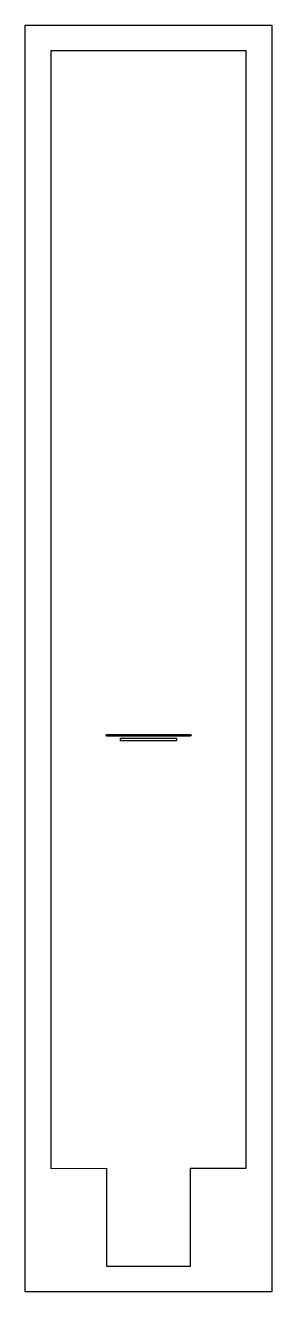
# Model space of a CAD drawing. Header units: metres. Extents: x 182 to 358, y -88 to 818.
import ezdxf

# ---------------------------------------------------------------- set-up
doc = ezdxf.new("R2010")
doc.units = ezdxf.units.M

msp = doc.modelspace()

# ---------------------------------------------------------------- linework, layer by layer
for points in [[(181.68, -88.31), (181.68, 818.31), (358.29, 818.31), (358.29, -88.31), (181.68, -88.31)], [(340, 0), (340, 800), (200, 800), (199.97, -0.01), (240, 0), (240, -70), (300, -70), (300, 0), (340, 0)], [(240, 310.5), (300, 310.5), (300.19, 310.46), (300.35, 310.35), (300.46, 310.19), (300.5, 310), (300.46, 309.81), (300.35, 309.65), (300.19, 309.54), (300, 309.5), (240, 309.5), (239.81, 309.54), (239.65, 309.65), (239.54, 309.81), (239.5, 310), (239.54, 310.19), (239.65, 310.35), (239.81, 310.46), (240, 310.5)], [(250, 308), (290, 308), (290, 306), (250, 306), (250, 308)]]:
    msp.add_lwpolyline(points)

doc.saveas('drawing.dxf')
